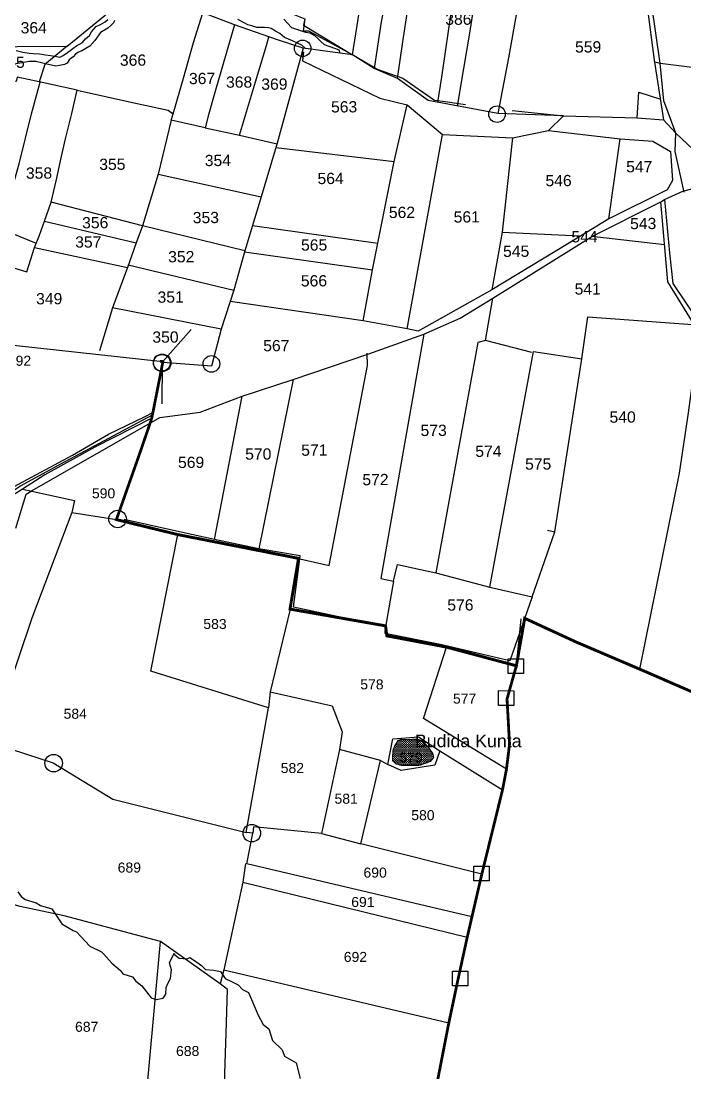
# Model space of a CAD drawing. Header units: millimetres. Extents: x 194974 to 225661, y 1604136 to 1614862.
# Drawn here: x 199518 to 200646, y 1608904 to 1610692 of the extents above; entities that cross this region are included whole.
import ezdxf

# ---------------------------------------------------------------- set-up
doc = ezdxf.new("R2010")
doc.units = ezdxf.units.MM
doc.header["$LTSCALE"] = 15
for name, color, linetype in [('BOUNDRY STONES', 240, 'Continuous'), ('PLOTS', 7, 'Continuous'), ('PLOTS NO', 7, 'Continuous'), ('ROADS', 1, 'Continuous'), ('STREAMS', 4, 'Continuous'), ('VILLAGE BOUNDRY', 5, 'Continuous'), ('wells', 7, 'Continuous')]:
    doc.layers.add(name, color=color, linetype=linetype)
doc.styles.get("Standard").update_dxf_attribs({"font": 'arial.ttf'})

msp = doc.modelspace()

# ---------------------------------------------------------------- hatches: boundary and pattern name
at = {"layer": 'wells'}
h = msp.add_hatch(dxfattribs=at)
h.set_pattern_fill('DASH', color=4, scale=14.585985, angle=-0.032)
h.set_pattern_definition([(359.9679704, (169158.6997, 1606507.6775), (1.82426713, 1.82222866), [1.82324818, -1.82324818])])
h.paths.add_polyline_path([(200159.2, 1609469.7), (200165.6, 1609471.1), (200173.5, 1609470.9), (200181.9, 1609471.2), (200190.2, 1609471.5), (200199.3, 1609469), (200204.7, 1609463.5), (200208.8, 1609459.5), (200214.6, 1609451), (200217.2, 1609447.4), (200219, 1609440.4), (200215.8, 1609436.4), (200213.3, 1609433.1), (200207.5, 1609430.8), (200200.8, 1609428.6), (200193.8, 1609426.3), (200182.8, 1609426.3), (200177.1, 1609426.3), (200165.3, 1609426.4), (200154.6, 1609429), (200149.5, 1609434.3), (200149.8, 1609441.4), (200150.4, 1609449.8), (200150.7, 1609454.6), (200153.3, 1609459.5)])

# ---------------------------------------------------------------- linework, layer by layer
at = {"layer": 'BOUNDRY STONES', "color": 1}
for points in [[(199758.8, 1610113.3), (199806.6, 1610167.8)], [(199757.5, 1610111.2), (199756.7, 1610041.4)], [(200359.8, 1609596), (200368, 1609676.1)]]:
    msp.add_lwpolyline(points, dxfattribs=at)
for points in [[(200346, 1609607.7), (200372.1, 1609607.7), (200372.1, 1609582.7), (200346, 1609582.7)], [(200329.3, 1609553.7), (200355.4, 1609553.6), (200355.4, 1609528.7), (200329.3, 1609528.7)], [(200287.3, 1609255.3), (200313.4, 1609255.2), (200313.4, 1609230.3), (200287.3, 1609230.3)], [(200251.3, 1609076.9), (200277.4, 1609076.9), (200277.4, 1609051.9), (200251.3, 1609052)]]:
    msp.add_lwpolyline(points, close=True, dxfattribs=at)
for centre, radius in [((199996.4, 1610646), 14.1), ((200326.9, 1610534.1), 14.1), ((199757.5, 1610111.2), 14.9), ((199757.1, 1610111.2), 14.1), ((199841.3, 1610109.4), 14.1), ((199681.7, 1609845.6), 14.9), ((199573, 1609430.4), 14.9), ((199910, 1609311.3), 14.9)]:
    msp.add_circle(centre, radius, dxfattribs=at)
at = {"layer": 'PLOTS', "color": 0}
for points in [[(199997.3, 1610646.2), (199957.1, 1610659.4), (199939.1, 1610665.3), (199880.4, 1610686.2), (199825.4, 1610706.9), (199745.4, 1610724.8), (199736.7, 1610726.8), (199687.2, 1610732.9), (199674.6, 1610734.5), (199634.1, 1610781.9), (199611.6, 1610783.3), (199555.1, 1610787.6), (199502.5, 1610853.3)], [(199425.5, 1610648.4), (199596.2, 1610649.8), (199667, 1610707.6)], [(199612.8, 1610574.8), (199706.9, 1610554.1), (199767.9, 1610540.8), (199776.3, 1610534.8), (199793.6, 1610595.2), (199811, 1610656), (199826.8, 1610706.3)], [(199880.4, 1610686.2), (199848.2, 1610574.8), (199836.1, 1610532.8), (199830.8, 1610510.7), (199773.1, 1610523.7), (199776.3, 1610534.8)], [(199889, 1610498.4), (199916.2, 1610588.8), (199934.9, 1610651), (199939.1, 1610665.3)], [(199596.2, 1610649.8), (199558, 1610618.7), (199548.5, 1610588.8)], [(199354.2, 1610194.8), (199370.9, 1610239.9), (199408.9, 1610225.8), (199435.5, 1610265.4), (199461.4, 1610286), (199527.6, 1610265.8), (199540.3, 1610307.4), (199548.8, 1610328.5), (199557.3, 1610351.9), (199569, 1610384.5), (199577.6, 1610422.8), (199585.8, 1610459.9), (199593.1, 1610492.4), (199604.1, 1610535.2), (199612.8, 1610574.8), (199548.5, 1610588.8), (199511, 1610597.1), (199509.3, 1610589.4), (199428.9, 1610608.4), (199396.8, 1610616.5)], [(197927.1, 1610594.2), (198241.7, 1610526.5), (198224.9, 1610447.5), (198377.4, 1610414.3), (198318, 1610177.9), (198459, 1610186.2), (198447.8, 1610124.2), (198804.6, 1610035), (198818.8, 1610072.1), (198889.8, 1610150.1), (198914, 1610188.4), (198939.4, 1610226.6), (198985.8, 1610290.9), (199313.4, 1610144.3), (199321.7, 1610167.4), (199473, 1610144.6), (199753.8, 1610113.8)], [(199483.4, 1610339), (199514.4, 1610449.8), (199535.3, 1610534.5), (199550.2, 1610588.5)], [(199773.1, 1610523.7), (199750.9, 1610432), (199925.9, 1610393.3)], [(199830.8, 1610510.7), (199889, 1610498.4), (199952.8, 1610483.9)], [(199159.3, 1610480.3), (199217, 1610454.7), (199292.2, 1610421.4), (199397.5, 1610374.1), (199484.7, 1610338.5), (199543.3, 1610314.7)], [(199750.9, 1610432), (199724.3, 1610344.4), (199713.5, 1610315), (199698.3, 1610273.5), (199673.1, 1610204.9), (199650.8, 1610131.8)], [(199898.3, 1610301.6), (199724.3, 1610344.4), (199569, 1610384.5)], [(199557.3, 1610351.9), (199713.5, 1610315)], [(199540.3, 1610307.4), (199698.3, 1610273.5)], [(199699.9, 1610277.8), (199879.3, 1610234.6)], [(199858, 1610168.4), (199673.1, 1610204.9)]]:
    msp.add_lwpolyline(points, dxfattribs=at)
at = {"layer": 'PLOTS'}
for points in [[(199394, 1609918.4), (199445.7, 1609910.4), (199505.8, 1609901), (199604.8, 1609954.4), (199666.4, 1609989.7), (199728.4, 1610020.2), (199741.8, 1610026.8)], [(199739.9, 1610017.1), (199643.2, 1609967.5), (199557.8, 1609920.9), (199511.9, 1609891.4), (199426, 1609837.6), (199372, 1609819.9), (199315.9, 1609801.5), (199281.2, 1609785.4), (199214.5, 1609742.9), (199138.7, 1609701.7), (199095.6, 1609697.1), (199093.3, 1609686.9), (199001.1, 1609660.6)], [(199519.8, 1609896.5), (199608.6, 1609876.8), (199604, 1609856.4), (199535.8, 1609676.8), (199490.5, 1609542.2), (199397.9, 1609558.6)], [(199604, 1609856.4), (199679.7, 1609844.6)], [(199249.2, 1609409.7), (199457.7, 1609369.2), (199475.7, 1609462), (199572.3, 1609430.9), (199673.8, 1609369.1), (199900.6, 1609312.7), (199938.3, 1609524.6), (199738.4, 1609586.6), (199784.2, 1609819.1)], [(199974.9, 1609692.4), (199941.4, 1609551.9), (199938.3, 1609524.6)], [(200343, 1609420.3), (200202.1, 1609506.5), (200240.8, 1609627.8)], [(199941.4, 1609551.9), (200046.8, 1609527.7), (200063.8, 1609483.7), (200058.8, 1609453.9), (200028.2, 1609310.8), (199913, 1609322.2), (199911.7, 1609311.3), (199900.6, 1609312.7)], [(200128.7, 1609434.9), (200141.1, 1609428.4), (200149.7, 1609471.7), (200193.5, 1609475.1), (200229.5, 1609451.1), (200221.3, 1609427.1), (200163.8, 1609418.2), (200141.1, 1609428.4)], [(200028.2, 1609310.8), (200095.6, 1609293.3), (200128.7, 1609434.9), (200058.8, 1609453.9)], [(200229.5, 1609451.1), (200336.2, 1609384.8)], [(199862.2, 1609078.8), (199856, 1609055.1), (199754.7, 1609127.2), (199591, 1609170.9), (199516.2, 1609186.8), (199454.1, 1609203.7), (199451.6, 1609194.7), (199421.9, 1609200.3), (199446, 1609309.3), (199457.6, 1609369.2)], [(200284.2, 1609168.9), (199901.7, 1609259.1), (199911.7, 1609311.3)], [(200301, 1609241.6), (200095.6, 1609293.3)], [(199899.5, 1609259.6), (199894.8, 1609227.8), (200276.3, 1609134.7)], [(199894.8, 1609227.8), (199862.2, 1609078.8), (200244.9, 1608988.6)], [(199462.2, 1608845.7), (199597.7, 1608812.4), (199642.4, 1608805.8), (199725.2, 1608803.2), (199754.7, 1609127.2)], [(199725.2, 1608803.2), (199865.2, 1608790.2), (199862.4, 1608850), (199866.9, 1608989.2), (199868.7, 1609045.4), (199856, 1609055.1)]]:
    msp.add_lwpolyline(points, dxfattribs=at)
at = {"layer": 'PLOTS NO'}
for points in [[(200645.3, 1610401.2), (200629.9, 1610470.7), (200631, 1610501.6), (200610.4, 1610556.5), (200604.2, 1610620.6), (200590.2, 1610718.6), (200545.6, 1610878.2), (200513.1, 1610991.7), (200504.7, 1610992.9), (200423.9, 1611001.7), (200376.7, 1611005.6), (200382.3, 1611052), (200414.9, 1611123.4)], [(200488.2, 1611124.7), (200488.2, 1611124.7), (200504.7, 1610992.9), (200563.7, 1610788.8), (200582.4, 1610716.4), (200594.2, 1610625.8), (200609.7, 1610524.7)], [(200595.1, 1610623.2), (200604.2, 1610620.6), (200672.4, 1610612.3), (200733.2, 1610599.3), (200905.3, 1610567.2), (200952.3, 1610556.6), (200971.4, 1610641.5), (200973.7, 1610646.5)], [(200565.4, 1610527.9), (200567.8, 1610571.7), (200604.6, 1610559.8)], [(200414.5, 1610506.1), (200536.5, 1610492.4), (200591.9, 1610488.2), (200621.7, 1610470.6), (200625.1, 1610421.5), (200616.4, 1610405.2), (200517.2, 1610355.9), (200468.7, 1610326.6), (200318.2, 1610235.6), (200192.8, 1610164.9), (200174.2, 1610168.8), (200099.3, 1610182.6), (199873.1, 1610215.4)], [(200353, 1610493.7), (200335.6, 1610333.2), (200318.2, 1610235.6)], [(199508.6, 1609830.2), (199526.2, 1609888), (199536.5, 1609894), (199753.7, 1610018.2), (199822.1, 1610027.4), (199893.3, 1610054.5), (199980.5, 1610083), (200107.4, 1610125.7), (200202.6, 1610160.2), (200264.5, 1610187.2), (200319.7, 1610221.4), (200487.9, 1610325.9), (200605.4, 1610385.2)], [(200335.6, 1610333.2), (200467.2, 1610327.3)], [(200611.5, 1610311.7), (200487.9, 1610325.9)], [(199897.8, 1610300), (200114.9, 1610269.3)], [(200385.9, 1610128.5), (200307.5, 1610149.3), (200319.7, 1610221.4)], [(199991.6, 1609778), (200041.2, 1609766.7), (200106.8, 1610106.8), (200106.1, 1610127.9)], [(199737, 1610008.7), (199758.5, 1610111.7), (199758.5, 1610111.7)], [(199846.3, 1609810.6), (199893.3, 1610054.5)], [(200348.7, 1609604.3), (200233, 1609631.7), (200136.9, 1609650.8), (200137.5, 1609662.5), (199980.8, 1609695.5), (199991.6, 1609778), (199992.4, 1609783), (199921.8, 1609795), (199846.3, 1609810.6), (199792.3, 1609822.4), (199693.1, 1609844.5)], [(200386.9, 1609713.5), (200425.1, 1609824)], [(200151, 1609740), (200157.9, 1609768.3), (200222.7, 1609754.1), (200314.5, 1609729.8), (200386.9, 1609713.5), (200348.7, 1609604.3)]]:
    msp.add_lwpolyline(points, dxfattribs=at)
at = {"layer": 'PLOTS NO', "color": 0}
for points in [[(200096.3, 1611068.1), (200102.4, 1611066.7), (200076.8, 1610920.8), (200127.6, 1610909.3), (200165.9, 1610900), (200201.7, 1610891.9), (200273.9, 1610879.3), (200312.1, 1610872.5), (200387.2, 1610859.2), (200346.4, 1610629.9), (200328.4, 1610535), (200209.8, 1610557.3), (200157.5, 1610594.8), (200117.9, 1610611.9), (200081, 1610634.7), (199997.3, 1610646.2), (199953, 1610484.8), (199925.9, 1610393.3), (199898.3, 1610301.6), (199879.3, 1610234.6), (199858, 1610168.4), (199841.6, 1610105.4), (199758.5, 1610111.7)], [(200081, 1610634.7), (200094.9, 1610720.6), (200112.7, 1610820.2), (200122.2, 1610873.4), (200127.6, 1610909.3)], [(200165.9, 1610900), (200155.4, 1610836.1), (200148.3, 1610793.4), (200139.7, 1610740.9), (200129.9, 1610690.9), (200121.9, 1610638.6), (200117.9, 1610611.9)], [(200157.5, 1610594.8), (200166.7, 1610657), (200175.1, 1610712.7), (200184.1, 1610773.5), (200194, 1610839.4), (200201.7, 1610891.9)], [(200273.9, 1610879.3), (200263.7, 1610809.7), (200255.4, 1610753.2), (200247.3, 1610698.4), (200239.4, 1610644.2), (200232.4, 1610596.8), (200225.9, 1610554.3)], [(200259.9, 1610547.9), (200270.5, 1610611.9), (200279.9, 1610668.6), (200289.4, 1610726), (200299.7, 1610787.7), (200306.9, 1610839.7), (200312.8, 1610872.4)], [(200387.2, 1610859.2), (200346.4, 1610629.9), (200328.4, 1610535), (200209.8, 1610557.3), (200157.5, 1610594.8), (200117.9, 1610611.9), (200081, 1610634.7), (199997.3, 1610646.2), (199953, 1610484.8), (199925.9, 1610393.3), (199898.3, 1610301.6), (199879.3, 1610234.6), (199858, 1610168.4), (199841.6, 1610105.4), (199758.5, 1610111.7), (199739.9, 1610017.1), (199719.7, 1609958.1), (199679.7, 1609844.6), (199782, 1609819.5), (199989.4, 1609778.7), (199974.9, 1609692.4), (200137.3, 1609663.9), (200139.6, 1609646.9), (200240.8, 1609627.8), (200359.8, 1609596)], [(200352.4, 1610540.2), (200440.1, 1610531), (200565.4, 1610527.9), (200609.7, 1610524.7), (200631, 1610501.6), (200815.3, 1610328.5), (200821.7, 1610320.4), (200882.1, 1610304.5), (201003.1, 1610276.9), (201020.7, 1610272.3), (201068, 1610255.5), (201076.5, 1610247), (201077.4, 1610239.8), (201077.9, 1610216.6), (201220.1, 1610170.9), (201343.5, 1610077.3), (201389.3, 1610037.2), (201388.6, 1610149.7), (201388.5, 1610155.3), (201384.5, 1610239.3), (201448.1, 1610480.1), (201507.7, 1610585.4), (201630.8, 1610815.8)], [(199794.3, 1610746.9), (199842.9, 1610734.6), (199873.7, 1610725.5), (199899.9, 1610723.3), (199934, 1610716.5), (199971.5, 1610707.5), (200000, 1610696.2), (199998.1, 1610685.6), (200052.1, 1610652.5), (200081, 1610634.7)], [(199964.2, 1610695.4), (199970.7, 1610688.9), (199977.7, 1610681.7), (199989.3, 1610677.6), (200001.1, 1610673.5), (200008.9, 1610672.3), (200016.1, 1610668.5), (200023, 1610662), (200027.4, 1610657.9), (200033, 1610652.7), (200050.4, 1610646.2), (200057.9, 1610643.3), (200059.4, 1610637.7), (200059.4, 1610637.7)], [(199999.5, 1610690.9), (199997.5, 1610675.6), (200006.6, 1610675.7), (200086.8, 1610632.3), (200122.9, 1610610.5), (200166.8, 1610595.1), (200220.4, 1610558), (200239, 1610555.6), (200273.5, 1610550.7)], [(199996.8, 1610630.7), (199997.8, 1610640), (199996.1, 1610624.7), (200127.8, 1610561), (200174.1, 1610550.1), (200234.1, 1610499.6), (200353, 1610493.7), (200414.5, 1610506.1), (200440.1, 1610531), (200328.4, 1610535)], [(200099.3, 1610182.6), (200114.9, 1610269.3), (200124.4, 1610314.9), (200151.9, 1610453.3), (200174.1, 1610550.1)], [(200174.2, 1610168.8), (200234.1, 1610499.6)], [(200517.2, 1610355.9), (200536.5, 1610492.4)], [(199950.8, 1610477.3), (200151.9, 1610453.3)], [(200662.3, 1610176.5), (200617.6, 1610248.9), (200605.4, 1610385.2), (200611.9, 1610389.2), (200642.9, 1610403), (200675.1, 1610411.9)], [(200611.9, 1610389.2), (200620.2, 1610298.5), (200626.1, 1610246.2), (200671.3, 1610178.8), (200662.3, 1610176.5), (200675, 1610155), (200734.8, 1609949.3), (200814.6, 1609696.9)], [(199911.3, 1610344.8), (200124.4, 1610314.9)], [(200412.7, 1609826.6), (200425.1, 1609824), (200471.3, 1610118.2), (200481.5, 1610189.2), (200659.4, 1610176.4)], [(200202.6, 1610160.2), (200145.2, 1609835.1), (200129.4, 1609744.3), (200151, 1609740), (200137.5, 1609662.5)], [(200307.5, 1610149.3), (200294, 1610145.6), (200222.7, 1609754.1)], [(200569.8, 1609590.2), (200637.4, 1609923.6), (200652.6, 1610026.4), (200662.7, 1610101.8), (200662.5, 1610126.9), (200675, 1610155)], [(200314.5, 1609729.8), (200389.1, 1610130.2), (200471.3, 1610118.2)], [(199980.5, 1610083), (199921.8, 1609795)]]:
    msp.add_lwpolyline(points, dxfattribs=at)
at = {"layer": 'ROADS'}
msp.add_lwpolyline([(198793.4, 1609663.2), (198873.4, 1609650.8), (198957.5, 1609653.4), (199011.7, 1609668.8), (199081.8, 1609696.2), (199099.1, 1609700.7), (199130.8, 1609705.4), (199173.6, 1609727), (199282.5, 1609791.4), (199338.9, 1609814.5), (199430.6, 1609845.5), (199516.6, 1609902), (199592.5, 1609943.6), (199741.1, 1610023)], dxfattribs=at)
at = {"layer": 'STREAMS'}
for points in [[(199676.3, 1610693.1), (199674.9, 1610689.3), (199670.4, 1610684.6), (199665.1, 1610680.2), (199652.7, 1610673), (199643.1, 1610659.4), (199634.6, 1610649.9), (199621, 1610641.8), (199614.2, 1610639), (199610.4, 1610636.3), (199606.4, 1610631.5), (199602.4, 1610628.5), (199599.3, 1610626.3), (199595.9, 1610620.6), (199591.4, 1610618.6), (199583.1, 1610617), (199576.8, 1610615.7), (199559.1, 1610619.6), (199552.1, 1610621.2), (199542.5, 1610623.8), (199532.2, 1610623.7), (199525.3, 1610622.6), (199479.6, 1610614.3)], [(199509.1, 1610642.6), (199520.7, 1610639.4), (199531.5, 1610637.6), (199538.3, 1610637.4), (199548.8, 1610636.7), (199559.3, 1610635), (199567.4, 1610633.7), (199574.9, 1610632.5), (199583.8, 1610631), (199589.4, 1610633.7), (199596.8, 1610639.1), (199605.5, 1610645.6), (199611.6, 1610650.3), (199621.9, 1610655.8), (199627.1, 1610662.4), (199634.1, 1610667.6), (199637.6, 1610674.2), (199645.5, 1610683.2), (199652.5, 1610686.3), (199660.7, 1610691.1), (199665.2, 1610695.1)], [(200001.3, 1610645.7), (199995.1, 1610651.4), (199988.5, 1610654.3), (199979, 1610658.6), (199972.2, 1610661.6), (199965.3, 1610664.2), (199957.4, 1610671.5), (199950.4, 1610675.5), (199942.9, 1610679.8), (199938.6, 1610680.9), (199931.5, 1610681.2), (199918.4, 1610681.7), (199910.2, 1610684.1), (199903.1, 1610686.2), (199896.7, 1610689.5), (199886.3, 1610694.9)], [(200159.2, 1609469.7), (200165.6, 1609471.1), (200173.5, 1609470.9), (200181.9, 1609471.2), (200190.2, 1609471.5), (200199.3, 1609469), (200204.7, 1609463.5), (200208.8, 1609459.5), (200214.6, 1609451), (200217.2, 1609447.4), (200219, 1609440.4), (200215.8, 1609436.4), (200213.3, 1609433.1), (200207.5, 1609430.8), (200200.8, 1609428.6), (200193.8, 1609426.3), (200182.8, 1609426.3), (200177.1, 1609426.3), (200165.3, 1609426.4), (200154.6, 1609429), (200149.5, 1609434.3), (200149.8, 1609441.4), (200150.4, 1609449.8), (200150.7, 1609454.6), (200153.3, 1609459.5), (200159.2, 1609469.7)]]:
    msp.add_lwpolyline(points, dxfattribs=at)
at = {"layer": 'STREAMS', "color": 4}
msp.add_lwpolyline([(199512, 1609211.7), (199517.9, 1609203.9), (199524.6, 1609198.3), (199543.3, 1609192.6), (199550.7, 1609188.4), (199570.1, 1609182.8), (199587, 1609157.4), (199606, 1609145.8), (199611.7, 1609143.3), (199634.3, 1609118.9), (199654.4, 1609109.3), (199658.3, 1609105.8), (199671.7, 1609090.3), (199686.8, 1609077.7), (199690.7, 1609072.4), (199707.2, 1609067.1), (199712.9, 1609059.7), (199722.7, 1609051.9), (199738.7, 1609031.3), (199747.5, 1609028.5), (199759.1, 1609030.9), (199763.7, 1609037.6), (199764.4, 1609048.9), (199767.2, 1609055.6), (199771.5, 1609064.4), (199773.2, 1609078.8), (199770.1, 1609091.1), (199777.9, 1609107.1), (199778.9, 1609104.7), (199786.3, 1609099), (199800.1, 1609097.6), (199804.6, 1609100.1), (199811, 1609095.9), (199824.4, 1609086.3), (199831.4, 1609079.7), (199845.2, 1609078.2), (199856.8, 1609076.1), (199864.9, 1609064.2), (199875.5, 1609058.9), (199886.7, 1609053.2), (199894.1, 1609045.5), (199904.4, 1609040.2), (199921, 1609001.6), (199929.4, 1608986.1), (199938.9, 1608978.7), (199944.9, 1608959), (199961.5, 1608942.8), (199965.4, 1608932.2), (199985.4, 1608920.9), (199992.1, 1608894.3)], dxfattribs=at)
at = {"layer": 'VILLAGE BOUNDRY'}
for points, const_width in [([(199753.8, 1610113.8), (199758.8, 1610113.3), (199739.9, 1610017.1), (199719.7, 1609958.1), (199679.7, 1609844.6), (199782, 1609819.5), (199989.4, 1609778.7), (199974.9, 1609692.4), (200137.3, 1609663.9), (200139.6, 1609646.9), (200240.8, 1609627.8), (200359.8, 1609596), (200343.9, 1609539.5), (200348.2, 1609462.8), (200343, 1609420.3), (200336.2, 1609384.8), (200301, 1609241.6), (200276.3, 1609134.7), (200261, 1609064.6), (200244.9, 1608988.6), (200209.3, 1608806)], 4.72), ([(199679.7, 1609844.6), (199784.2, 1609819.1), (199989.4, 1609778.7), (199974.9, 1609692.4), (200137.3, 1609663.9), (200139.6, 1609646.9), (200240.8, 1609627.8), (200359.8, 1609596), (200374, 1609676.7), (200461.7, 1609636.3), (200576.9, 1609587.1), (200670.7, 1609546.3)], 5)]:
    msp.add_lwpolyline(points, dxfattribs=dict(at, const_width=const_width))
msp.add_lwpolyline([(200359.8, 1609596, 4.72, 4.72, 0), (200343.9, 1609539.5, 4.72, 4.72, 0), (200348.2, 1609462.8, 4.72, 4.72, 0), (200343, 1609420.3, 4.72, 4.72, 0), (200336.2, 1609384.8, 4.72, 4.72, 0), (200301, 1609241.6, 4.72, 4.72, 0), (200276.3, 1609134.7, 4.72, 4.72, 0), (200261, 1609064.6, 4.72, 4.72, 0), (200244.9, 1608988.6, 4.72, 4.72, 0), (200209.3, 1608806, 4.72, 4.72, 0), (200188.9, 1608705.7, 4.72, 4.72, 0), (200167.1, 1608569.4, 4.72, 4.72, 0), (200147.2, 1608446.8, 4.72, 4.72, 0), (200134.7, 1608370.9, 4.72, 4.72, 0), (200120.2, 1608266.7, 4.72, 4.72, 0), (200105.6, 1608179.4, 4.72, 4.72, 0), (200097.5, 1608125.2, 4.72, 4.72, 0), (200090, 1608074.8, 4.72, 4.72, 0), (200069.4, 1607966.8, 4.72, 4.72, 0), (199984.1, 1607699.1, 4.72, 4.72, 0), (199975.6, 1607665.9, 4.72, 4.72, 0), (199948.3, 1607590.7, 4.72, 4.72, 0), (199924, 1607445.1, 0, 0, 0)], format="xyseb", dxfattribs=at)

# ---------------------------------------------------------------- texts
at = {"layer": 'PLOTS NO', "color": 0}
for s, p in [('386', (200238.9, 1610685.9)), ('364', (199516.9, 1610671.4)), ('559', (200459.6, 1610638.8)), ('365', (199479.3, 1610612.6)), ('366', (199685.7, 1610616.3)), ('367', (199803.1, 1610585.1)), ('368', (199866.1, 1610579)), ('369', (199926.1, 1610575.5)), ('563', (200044.7, 1610536.9)), ('355', (199650.6, 1610439.2)), ('354', (199830, 1610445.7)), ('547', (200546.5, 1610435.1)), ('358', (199525.9, 1610424.2)), ('564', (200021.7, 1610415.1)), ('546', (200409.3, 1610411.5)), ('562', (200143, 1610357.4)), ('356', (199621.5, 1610339.9)), ('353', (199809.6, 1610348.6)), ('561', (200253.2, 1610349.7)), ('543', (200553.2, 1610338.4)), ('357', (199609.7, 1610307.1)), ('544', (200453.4, 1610316)), ('565', (199993.7, 1610302)), ('545', (200337.2, 1610291.3)), ('352', (199767.8, 1610282)), ('566', (199993.4, 1610241)), ('541', (200458.9, 1610227.2)), ('349', (199543.2, 1610210.6)), ('351', (199749.7, 1610213.4)), ('350', (199740.9, 1610145.4)), ('567', (199929.4, 1610130.8)), ('540', (200518.2, 1610009.3)), ('573', (200196.9, 1609986.7)), ('570', (199898.7, 1609946.5)), ('571', (199994, 1609953.1)), ('574', (200290, 1609951.2)), ('569', (199784.5, 1609932.3)), ('575', (200374.7, 1609929.5)), ('572', (200098, 1609903)), ('576', (200242.4, 1609689.8))]:
    msp.add_text(s, height=19.12, rotation=0.279, dxfattribs=at).set_placement(p)
at = {"layer": 'PLOTS NO'}
for s, p in [('592', (199495.1, 1610106.2)), ('590', (199638.1, 1609880.8)), ('583', (199827.5, 1609658.6)), ('578', (200094.4, 1609555.9)), ('577', (200252, 1609531.7)), ('584', (199589.9, 1609505.9)), ('579', (200160.8, 1609431.4)), ('582', (199959.1, 1609413.6)), ('581', (200050.6, 1609361.4)), ('580', (200181.1, 1609333.5)), ('689', (199681.9, 1609244.4)), ('690', (200099.8, 1609235.8)), ('691', (200079, 1609185.8)), ('692', (200066.3, 1609092.4)), ('687', (199609.4, 1608973.6)), ('688', (199781.1, 1608932.4))]:
    msp.add_text(s, height=17, dxfattribs=at).set_placement(p)
msp.add_text('Budida Kunta', height=21.62, rotation=359.968, dxfattribs=at).set_placement((200187.3, 1609457.5))

doc.saveas('drawing.dxf')
